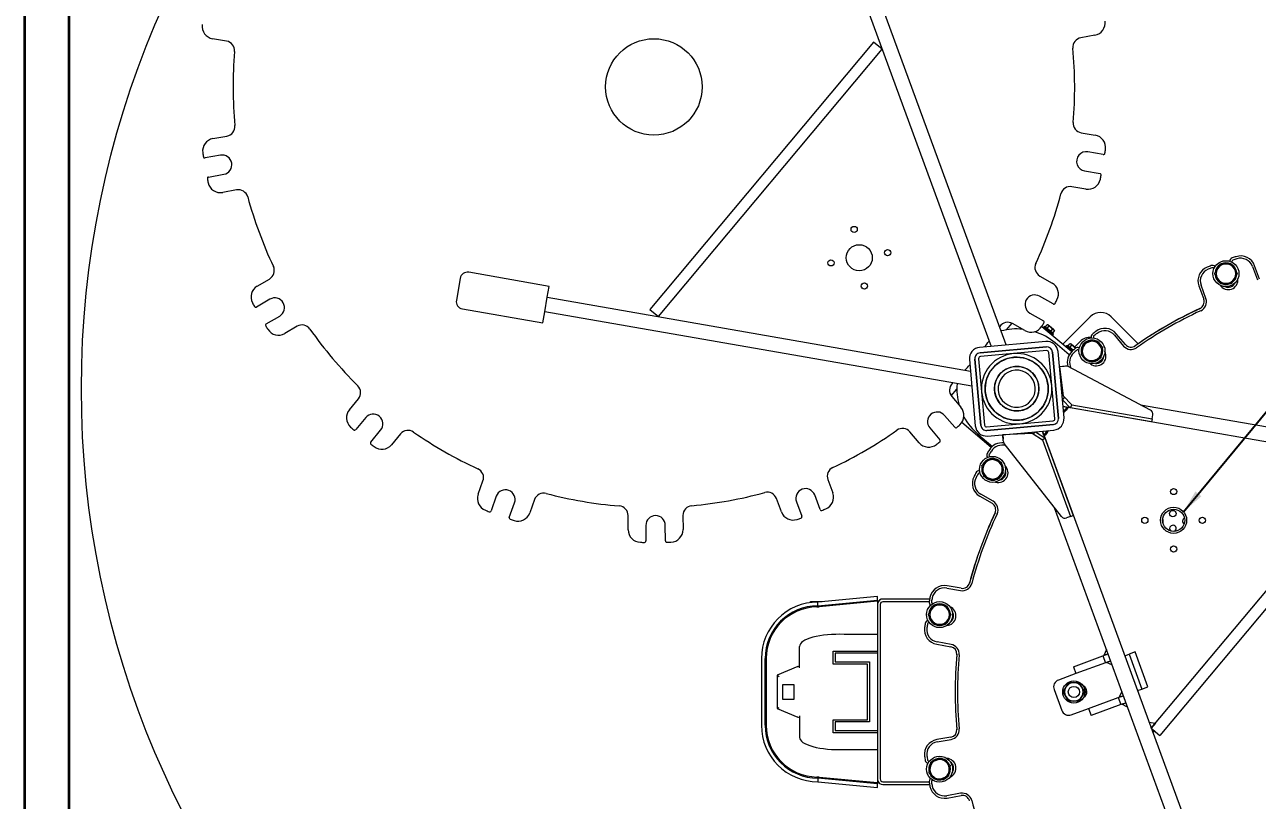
# Model space of a CAD drawing. Header units: inches. Extents: x 20 to 536, y 8 to 344.
# Drawn here: x 20 to 103, y 246.5 to 298.7 of the extents above; entities that cross this region are included whole.
import ezdxf

# ---------------------------------------------------------------- set-up
doc = ezdxf.new("R2010")
doc.units = ezdxf.units.IN
doc.header["$LTSCALE"] = 16
doc.header["$MEASUREMENT"] = 0
doc.layers.get('0').update_dxf_attribs({"lineweight": 25})
for name, color, linetype, lineweight in [('Border', 7, 'Continuous', 35), ('Dimension (ANSI)', 7, 'Continuous', 25), ('Symbol (ANSI)', 7, 'Continuous', 25), ('Visible', 7, 'Continuous', 18)]:
    doc.layers.add(name, color=color, linetype=linetype, lineweight=lineweight)
doc.styles.add('MEMCOR Medium', font='arial.ttf')
doc.dimstyles.new('Default (ANSI)', dxfattribs={"dimscale": 16, "dimtxt": 0.15, "dimasz": 0.098425, "dimexe": 0.125, "dimexo": 0.0625, "dimgap": 0.031496, "dimtad": 0, "dimtih": 1, "dimtoh": 1, "dimdec": 4, "dimrnd": 1e-08, "dimzin": 3, "dimdsep": 46, "dimlunit": 5, "dimtxsty": 'MEMCOR Medium', "dimcen": 0.09, "dimdle": 0.393701, "dimclrd": 256, "dimclre": 256, "dimclrt": 256, "dimadec": 0, "dimazin": 1, "dimtfac": 0.8, "dimtofl": 0, "dimtmove": 0, "dimatfit": 3, "dimfxl": 1, "dimfrac": 1, "dimtolj": 1, "dimtzin": 4, "dimlwd": -1, "dimlwe": -1, "dimarcsym": 0})
doc.dimstyles.new('Default (ANSI)$7', dxfattribs={"dimscale": 16, "dimtxt": 0.15, "dimasz": 0.098425, "dimexe": 0.125, "dimexo": 0.0625, "dimgap": 0.031496, "dimtad": 0, "dimtih": 1, "dimtoh": 1, "dimdec": 4, "dimrnd": 1e-08, "dimzin": 3, "dimdsep": 46, "dimlunit": 5, "dimtxsty": 'MEMCOR Medium', "dimcen": 0.09, "dimdle": 0.393701, "dimclrd": 256, "dimclre": 256, "dimclrt": 256, "dimadec": 0, "dimazin": 1, "dimtfac": 0.8, "dimtofl": 0, "dimtmove": 0, "dimatfit": 3, "dimfxl": 1, "dimfrac": 1, "dimtolj": 1, "dimtzin": 4, "dimlwd": -1, "dimlwe": -1, "dimarcsym": 0})

# ---------------------------------------------------------------- blocks, each defined once
blk = doc.blocks.new('Borders 22x34_D')
at = {"layer": 'Border'}
for p, q in [((1.25, 21.5), (1.25, 0.5)), ((1.4375, 0.5), (1.4375, 21.3125))]:
    blk.add_line(p, q, dxfattribs=at)
blk = doc.blocks.new('*D26')
at = {"layer": 'Defpoints', "color": 0, "transparency": 16777216}
for p in [(125.017, 324.302), (86.824, 274.2)]:
    blk.add_point(p, dxfattribs=at)
at = {"layer": 'Dimension (ANSI)', "transparency": 16777216}
for p, q in [((133.354, 335.238), (125.972, 325.555)), ((135.47, 335.238), (133.354, 335.238))]:
    blk.add_line(p, q, dxfattribs=at)
blk.add_solid([(125.763, 325.714), (126.18, 325.396), (125.017, 324.302)], dxfattribs=at)
at = {"layer": 'Dimension (ANSI)', "transparency": 16777216, "char_height": 2.4, "attachment_point": 1, "style": 'MEMCOR Medium'}
for s, insert in [('\\A1; \\fArial|b0|i0;R63 in', (156.64, 338.195)), ('\\A1;[R1600.2 mm]{\\P\\fArial|b0|i0;RADIAL CLEARANCE REQUIRED}', (135.974, 334.734))]:
    blk.add_mtext(s, dxfattribs=dict(at, insert=insert))

msp = doc.modelspace()

# ---------------------------------------------------------------- linework, layer by layer
at = {"layer": 'Visible', "linetype": 'Continuous', "lineweight": 18}
for p, q in [((75.138739, 304.246458), (85.094688, 277.056918)), ((86.125847, 277.149148), (76.077767, 304.5903)), ((33.600394, 297.632658), (32.658071, 297.795049)), ((77.184066, 297.570085), (62.113502, 279.538776)), ((77.759534, 297.089109), (77.184066, 297.570085)), ((92.087968, 298.025588), (91.146933, 297.855892)), ((62.68897, 279.0578), (77.759534, 297.089109)), ((91.171761, 291.455781), (92.114084, 291.29339)), ((32.684186, 291.06285), (33.625221, 291.232547)), ((33.183971, 289.943782), (32.149839, 289.757298)), ((92.658544, 289.992023), (91.622996, 290.170478)), ((32.38232, 288.468092), (33.416453, 288.654576)), ((91.400523, 288.879508), (92.436071, 288.701052)), ((34.280075, 287.601119), (33.33904, 287.431423)), ((91.487423, 287.656991), (90.5451, 287.819382)), ((101.336624, 282.72626), (101.33002, 282.744405)), ((102.707355, 282.439537), (103.034399, 281.54099)), ((103.180051, 281.594004), (102.853007, 282.49255)), ((35.666128, 281.114158), (36.492372, 281.595473)), ((49.336833, 281.639219), (49.079227, 280.161505)), ((55.333558, 281.101364), (49.915273, 282.045921)), ((88.379463, 281.796753), (89.209416, 281.321862)), ((100.099023, 282.296359), (100.105627, 282.278214)), ((55.204755, 280.362507), (55.333558, 281.101364)), ((99.094236, 281.124469), (99.421281, 280.225923)), ((99.566933, 280.278936), (99.239889, 281.177482)), ((36.518515, 280.233514), (35.61053, 279.704582)), ((55.033017, 279.377364), (55.204755, 280.362507)), ((55.204755, 280.362507), (83.704933, 275.394134)), ((89.275948, 279.91276), (88.363887, 280.434632)), ((36.269926, 278.572638), (37.177911, 279.10157)), ((49.485929, 279.583065), (54.904214, 278.638507)), ((54.904214, 278.638507), (55.033017, 279.377364)), ((83.797164, 274.362974), (55.033017, 279.377364)), ((62.113502, 279.538776), (62.68897, 279.0578)), ((87.713293, 279.297606), (88.625354, 278.775735)), ((89.936982, 277.197417), (91.783879, 279.044314)), ((93.198093, 279.044314), (95.011978, 277.230429)), ((38.349754, 278.40702), (37.52351, 277.925705)), ((86.146818, 278.172334), (86.514974, 278.611086)), ((87.376827, 278.119095), (86.546874, 278.593986)), ((88.507906, 278.396554), (90.53178, 276.698322)), ((88.675085, 278.398808), (88.623662, 278.337524)), ((89.24569, 277.815581), (88.623662, 278.337524)), ((89.297113, 277.876864), (88.675085, 278.398808)), ((88.753666, 278.365511), (88.877661, 278.513283)), ((88.813552, 278.31526), (88.753666, 278.365511)), ((88.786912, 278.337614), (88.77084, 278.318459)), ((88.791042, 278.197075), (88.772281, 278.174717)), ((88.873438, 278.26501), (88.813552, 278.31526)), ((88.873438, 278.26501), (88.997434, 278.412781)), ((88.997691, 278.160749), (88.873438, 278.26501)), ((88.92704, 278.504611), (88.88191, 278.512569)), ((88.95368, 278.482258), (88.92704, 278.504611)), ((89.137819, 278.327747), (88.95368, 278.482258)), ((89.121944, 278.056489), (89.245939, 278.204261)), ((89.326438, 278.169477), (89.137819, 278.327747)), ((89.357557, 278.143365), (89.326438, 278.169477)), ((88.787583, 277.387223), (84.325397, 276.98811)), ((89.121944, 278.056489), (88.997691, 278.160749)), ((89.078309, 277.95603), (89.059548, 277.933671)), ((89.18631, 278.002479), (89.121944, 278.056489)), ((89.250676, 277.94847), (89.18631, 278.002479)), ((89.217429, 277.976367), (89.201357, 277.957213)), ((89.297113, 277.876864), (89.24569, 277.815581)), ((89.250676, 277.94847), (89.374671, 278.096241)), ((89.357557, 278.143365), (89.373231, 278.100302)), ((91.097985, 277.382613), (90.717559, 277.002187)), ((92.02346, 277.611973), (92.011048, 277.626764)), ((93.40959, 277.811358), (94.024232, 277.078856)), ((94.142969, 277.178488), (93.528327, 277.91099)), ((84.353825, 276.614155), (88.825971, 277.01416)), ((88.825971, 277.01416), (84.353825, 276.614155)), ((86.61217, 276.565152), (84.376097, 276.365149)), ((88.848243, 276.765154), (86.61217, 276.565152)), ((89.18931, 274.411179), (88.989308, 276.647252)), ((89.238314, 276.669524), (89.638318, 272.197377)), ((89.638318, 272.197377), (89.238314, 276.669524)), ((90.366902, 276.487332), (89.414187, 277.286754)), ((90.011381, 272.235765), (89.612268, 276.697952)), ((90.207174, 277.113233), (90.155751, 277.051949)), ((90.553105, 276.718529), (90.155751, 277.051949)), ((90.613231, 276.77251), (90.207174, 277.113233)), ((90.285755, 277.079936), (90.40975, 277.227707)), ((90.345641, 277.029685), (90.285755, 277.079936)), ((90.319001, 277.052038), (90.302929, 277.032884)), ((90.323131, 276.9115), (90.30437, 276.889141)), ((90.405527, 276.979434), (90.345641, 277.029685)), ((90.405527, 276.979434), (90.529522, 277.127206)), ((90.52978, 276.875174), (90.405527, 276.979434)), ((90.459129, 277.219036), (90.413998, 277.226994)), ((90.485769, 277.196683), (90.459129, 277.219036)), ((90.669908, 277.042172), (90.485769, 277.196683)), ((90.632075, 276.789339), (90.52978, 276.875174)), ((90.799184, 276.933696), (90.669908, 277.042172)), ((90.777338, 276.917863), (90.778028, 276.918685)), ((91.00753, 276.784712), (91.019941, 276.769921)), ((91.052297, 276.983372), (91.025516, 276.956591)), ((83.636125, 276.163425), (84.035239, 271.701238)), ((84.409193, 271.729666), (84.009189, 276.201813)), ((84.009189, 276.201813), (84.409193, 271.729666)), ((84.258195, 276.224085), (84.458197, 273.988012)), ((90.014709, 275.706333), (89.703452, 275.678494)), ((90.1195, 275.72015), (89.704619, 275.665448)), ((95.838806, 272.756106), (90.299043, 275.687881)), ((92.425908, 275.962778), (92.374108, 276.014578)), ((92.480295, 275.997476), (92.426248, 276.051523)), ((92.426483, 276.051703), (92.480534, 275.997651)), ((92.639279, 276.19246), (92.601264, 276.230475)), ((89.704619, 275.665448), (89.962518, 273.709442)), ((82.414392, 273.724203), (82.79382, 274.176388)), ((89.389312, 272.175105), (89.18931, 274.411179)), ((89.850343, 274.036216), (89.921059, 274.023888)), ((41.87089, 272.785328), (42.482685, 273.520209)), ((82.45198, 273.675257), (83.069459, 272.945146)), ((84.458197, 273.988012), (84.658199, 271.751938)), ((90.045755, 273.620528), (89.899749, 273.483845)), ((89.964905, 273.414245), (89.899749, 273.483845)), ((89.906442, 273.409016), (89.964905, 273.414245)), ((89.962518, 273.709442), (90.5273, 273.106138)), ((90.427027, 272.920602), (89.964905, 273.414245)), ((82.650037, 271.598268), (81.97147, 272.40061)), ((118.245723, 268.071031), (89.942573, 273.005056)), ((89.942573, 273.005056), (90.25043, 272.951388)), ((89.970413, 272.693799), (90.25043, 272.951388)), ((90.5273, 273.106138), (90.427027, 272.920602)), ((95.911237, 271.964552), (90.427027, 272.920602)), ((90.5273, 273.106138), (95.945584, 272.161581)), ((95.173387, 273.108261), (118.417461, 269.056174)), ((95.945584, 272.161581), (95.994021, 272.439428)), ((42.97307, 272.249328), (42.300749, 271.441745)), ((80.971226, 271.554672), (81.649792, 270.752329)), ((85.115547, 270.247106), (83.120716, 271.920967)), ((84.799263, 271.634037), (87.035337, 271.834039)), ((89.293682, 271.785035), (84.821535, 271.385031)), ((84.821535, 271.385031), (89.293682, 271.785035)), ((87.035337, 271.834039), (89.27141, 272.034041)), ((95.945584, 272.161581), (95.911237, 271.964552)), ((43.307526, 270.603592), (43.979847, 271.411175)), ((45.318569, 271.159306), (44.706773, 270.424425)), ((80.251977, 270.562312), (79.634498, 271.292424)), ((84.233319, 271.112436), (85.186034, 270.313014)), ((84.859923, 271.011967), (89.32211, 271.41108)), ((85.879382, 271.103151), (85.907222, 270.791893)), ((85.892427, 271.104318), (87.863154, 271.197639)), ((85.912221, 270.686314), (85.892427, 271.104318)), ((87.546341, 271.182636), (87.521659, 271.250042)), ((87.863154, 271.197639), (88.557111, 270.748889)), ((87.965428, 271.131503), (88.07403, 271.299448)), ((88.07403, 271.299448), (88.154089, 271.247678)), ((88.154089, 271.247678), (88.148859, 271.306141)), ((88.154089, 271.247678), (88.721907, 270.880496)), ((88.552819, 271.342272), (98.431403, 244.364013)), ((88.66027, 271.048826), (88.552819, 271.342272)), ((88.557111, 270.748889), (88.721907, 270.880496)), ((88.557111, 270.748889), (90.448243, 265.584238)), ((88.864077, 271.370112), (88.66027, 271.048826)), ((88.721907, 270.880496), (90.636048, 265.653006)), ((89.844205, 265.583813), (85.975841, 270.515347)), ((85.021137, 269.620824), (85.004415, 269.630479)), ((95.887973, 251.310081), (110.958537, 269.34139)), ((84.349415, 268.495985), (84.366137, 268.486331)), ((111.534004, 268.860414), (96.46344, 250.829105)), ((50.550086, 267.080943), (50.873642, 267.980751)), ((74.104253, 268.070867), (74.43478, 267.173596)), ((51.769119, 266.954235), (51.413554, 265.965408)), ((54.345977, 266.732157), (54.022421, 265.832349)), ((70.972236, 265.8981), (70.641709, 266.795371)), ((71.987516, 266.584616), (72.350743, 265.598577)), ((73.579993, 266.051396), (73.216766, 267.037434)), ((84.33298, 266.952402), (85.161085, 266.474296)), ((85.238585, 266.608529), (84.41048, 267.086636)), ((52.64628, 265.52214), (53.001845, 266.510967)), ((97.492376, 244.020171), (89.37955, 266.176173)), ((60.656877, 264.689034), (60.653168, 265.645239)), ((61.845731, 264.986901), (61.849807, 263.936097)), ((63.159797, 263.941179), (63.155721, 264.991983)), ((64.34314, 265.659553), (64.34685, 264.703348)), ((90.448243, 265.584238), (90.183402, 265.487261)), ((90.448243, 265.584238), (90.636048, 265.653006)), ((82.107915, 260.760391), (83.049601, 260.594347)), ((83.076517, 260.746992), (82.134831, 260.913036)), ((77.453973, 260.19699), (73.425579, 259.819328)), ((73.437566, 259.569356), (77.453973, 259.945894)), ((77.453973, 259.945894), (77.453973, 260.19699)), ((77.453973, 259.945894), (77.453973, 259.874181)), ((80.959599, 260.024111), (77.815338, 260.024111)), ((72.940338, 259.846781), (73.718406, 259.846781)), ((72.940338, 259.786397), (72.940338, 259.846781)), ((77.453973, 259.874181), (73.528293, 259.506148)), ((77.453973, 259.874181), (77.453973, 257.739863)), ((77.627838, 259.649111), (77.627838, 247.894226)), ((80.922784, 259.836611), (77.815338, 259.836611)), ((81.17424, 259.716666), (81.155224, 259.720019)), ((80.927745, 258.429921), (80.946761, 258.426568)), ((77.453973, 257.63535), (75.195531, 257.63535)), ((77.453973, 257.739863), (77.453973, 257.63535)), ((77.453973, 257.63535), (77.453973, 256.51036)), ((72.190338, 255.374933), (72.190338, 256.822874)), ((81.440238, 256.973805), (82.381924, 256.807761)), ((82.408839, 256.960406), (81.467153, 257.126451)), ((92.880593, 256.614877), (92.694598, 256.21398)), ((69.631308, 256.010326), (69.631308, 251.510326)), ((69.881308, 251.510326), (69.881308, 256.010326)), ((69.952708, 256.010326), (69.952708, 251.510326)), ((74.453973, 255.63536), (74.453973, 256.51036)), ((74.453973, 256.51036), (77.453973, 256.51036)), ((74.601052, 256.363281), (74.601052, 255.782439)), ((77.453973, 256.363281), (74.601052, 256.363281)), ((74.601052, 255.782439), (76.913552, 255.782439)), ((76.913552, 255.782439), (76.913552, 251.738213)), ((77.453973, 256.51036), (77.453973, 256.363281)), ((77.453973, 256.363281), (77.453973, 251.157371)), ((90.640475, 255.461825), (92.631213, 256.190771)), ((92.631213, 256.190771), (92.988044, 256.321431)), ((92.631213, 256.190771), (92.803135, 255.721257)), ((92.988044, 256.321431), (92.694598, 256.21398)), ((93.159965, 255.851917), (92.803135, 255.721257)), ((92.866519, 255.744466), (93.159965, 255.851917)), ((94.098992, 256.195759), (94.392439, 256.30321)), ((94.803263, 256.453641), (94.392439, 256.30321)), ((94.392439, 256.30321), (95.252044, 253.955641)), ((95.662868, 254.106072), (94.803263, 256.453641)), ((72.077708, 255.463421), (70.690338, 254.88535)), ((72.077708, 255.463421), (72.190338, 255.51035)), ((76.766473, 255.63536), (74.453973, 255.63536)), ((76.766473, 251.885292), (76.766473, 255.63536)), ((90.812396, 254.992312), (89.638612, 254.562509)), ((90.640475, 255.461825), (90.812396, 254.992312)), ((92.803135, 255.721257), (90.812396, 254.992312)), ((93.267416, 255.558471), (92.866519, 255.744466)), ((70.690338, 254.88535), (70.690338, 252.63535)), ((70.690338, 254.88535), (70.815338, 254.802017)), ((71.065338, 254.26035), (71.815338, 254.26035)), ((71.065338, 253.26035), (71.065338, 254.26035)), ((71.815338, 254.26035), (71.815338, 253.26035)), ((95.252044, 253.955641), (95.662868, 254.106072)), ((71.815338, 253.26035), (71.065338, 253.26035)), ((89.341019, 253.921074), (89.856782, 252.512533)), ((91.672002, 252.644743), (93.66274, 253.373688)), ((93.66274, 253.373688), (94.01957, 253.504348)), ((93.66274, 253.373688), (93.834661, 252.904175)), ((93.91212, 253.797794), (93.726124, 253.396898)), ((94.01957, 253.504348), (93.726124, 253.396898)), ((94.958598, 253.84819), (95.252044, 253.955641)), ((70.690338, 252.63535), (70.815338, 252.718683)), ((70.690338, 252.63535), (72.077708, 252.057279)), ((90.498217, 252.21494), (91.672002, 252.644743)), ((91.672002, 252.644743), (91.843923, 252.175229)), ((93.834661, 252.904175), (91.843923, 252.175229)), ((94.191491, 253.034835), (93.834661, 252.904175)), ((93.898045, 252.927384), (94.191491, 253.034835)), ((94.298942, 252.741389), (93.898045, 252.927384)), ((72.190338, 252.01035), (72.077708, 252.057279)), ((72.190338, 252.145767), (72.190338, 250.697826)), ((74.453973, 251.885292), (76.766473, 251.885292)), ((74.453973, 251.010292), (74.453973, 251.885292)), ((74.601052, 251.738213), (74.601052, 251.157371)), ((76.913552, 251.738213), (74.601052, 251.738213)), ((95.736015, 251.725076), (96.171391, 251.649178)), ((96.171391, 251.649178), (95.887973, 251.310081)), ((77.453973, 251.010292), (74.453973, 251.010292)), ((74.601052, 251.157371), (77.453973, 251.157371)), ((77.453973, 251.157371), (77.453973, 251.010292)), ((77.453973, 251.010292), (77.453973, 249.88535)), ((95.887973, 251.310081), (96.46344, 250.829105)), ((95.887973, 251.310081), (96.127751, 251.109674)), ((96.127751, 251.109674), (95.995424, 251.016635)), ((82.381924, 250.712891), (81.440238, 250.546847)), ((81.467153, 250.394202), (82.408839, 250.560246)), ((75.195531, 249.88535), (77.453973, 249.88535)), ((77.453973, 249.88535), (77.453973, 249.78079)), ((77.453973, 249.78079), (77.453973, 247.646472)), ((80.946761, 249.094085), (80.927745, 249.090732)), ((82.336761, 248.737619), (82.33007, 248.735169)), ((73.425579, 247.701324), (77.453973, 247.323662)), ((77.453973, 247.574758), (73.437566, 247.951297)), ((73.528293, 248.014504), (77.453973, 247.646472)), ((77.453973, 247.646472), (77.453973, 247.574758)), ((77.453973, 247.323662), (77.453973, 247.574758)), ((77.815338, 247.706726), (80.921721, 247.706726)), ((77.815338, 247.519226), (80.954906, 247.519226)), ((81.155224, 247.800634), (81.17424, 247.803987)), ((83.049601, 246.926306), (82.107915, 246.760261)), ((82.134831, 246.607616), (83.076517, 246.77366))]:
    msp.add_line(p, q, dxfattribs=at)
at = {"layer": 'Visible'}
for p, q in [((101.226945, 281.295478), (101.22337, 281.301642)), ((92.409751, 276.229964), (92.404284, 276.234534)), ((85.856807, 268.454281), (85.850107, 268.456705)), ((82.358494, 258.906289), (82.351369, 258.906276))]:
    msp.add_line(p, q, dxfattribs=at)
at = {"layer": 'Visible', "linetype": 'Continuous', "lineweight": 18}
for centre, radius in [((86.823753, 274.199595), 63), ((62.386077, 294.544219), 3.25), ((75.875586, 284.934628), 0.2085), ((76.219517, 283.02739), 0.88), ((78.126755, 283.371321), 0.2085), ((74.313264, 282.683636), 0.2085), ((76.563271, 281.121137), 0.2085), ((86.823753, 274.199595), 2.125), ((86.823753, 274.199595), 1.5), ((97.393326, 267.268326), 0.2085), ((97.393326, 265.330326), 0.88), ((97.393326, 265.330326), 0.75), ((97.344154, 265.777736), 0.21875), ((95.456326, 265.330326), 0.2085), ((99.331326, 265.330326), 0.2085), ((97.393326, 263.393326), 0.2085), ((90.676326, 253.760326), 0.75), ((90.676326, 253.760326), 0.375127), ((90.676326, 253.760326), 0.375), ((81.631859, 248.549781), 0.875)]:
    msp.add_circle(centre, radius, dxfattribs=at)
at = {"layer": 'Visible'}
for centre in [(100.919556, 281.957054), (91.894628, 276.746509), (85.196081, 268.763491), (81.631859, 258.970871)]:
    msp.add_circle(centre, 0.875, dxfattribs=at)
at = {"layer": 'Visible', "linetype": 'Continuous', "lineweight": 18}
for centre, radius, start, end in [((91.938008, 298.857176), 0.845, 280.22226016, 8.30340895), ((32.801574, 298.627774), 0.845, 172.14111137, 260.22226016), ((33.489157, 296.987173), 0.655, 355.16768988, 80.22226016), ((91.263174, 297.211289), 0.655, 100.22226016, 185.27683044), ((62.386077, 294.544219), 28.345, 175.16768988, 185.27683044), ((62.386077, 294.544219), 28.345, 355.16768988, 5.27683044), ((33.50898, 291.87715), 0.655, 280.22226016, 5.27683044), ((91.282997, 292.101266), 0.655, 175.16768988, 260.22226016), ((32.834146, 290.231263), 0.845, 100.22226016, 188.30340895), ((91.97058, 290.460665), 0.845, 352.14111137, 80.22226016), ((62.386077, 294.544219), 30.71, 188.30340895, 188.81849945), ((32.132979, 289.85079), 0.095, 188.81849945, 280.22226016), ((33.300212, 289.299179), 0.655, 280.22226016, 100.22226016), ((91.51176, 289.524993), 0.655, 80.22226016, 260.22226016), ((92.674678, 290.085643), 0.095, 260.22226016, 351.62602087), ((62.386077, 294.544219), 30.71, 351.62602087, 352.14111137), ((32.39918, 288.3746), 0.095, 100.22226016, 191.62602087), ((62.386077, 294.544219), 30.71, 191.62602087, 192.14111137), ((91.630927, 288.489717), 0.845, 260.22226016, 348.30340895), ((92.419938, 288.607432), 0.095, 348.81849945, 80.22226016), ((62.386077, 294.544219), 30.71, 348.30340895, 348.81849945), ((33.18908, 288.26301), 0.845, 192.14111137, 280.22226016), ((34.396316, 286.956516), 0.655, 15.16768988, 100.22226016), ((62.386077, 294.544219), 28.345, 335.16768988, 345.27683044), ((90.433864, 287.173896), 0.655, 80.22226016, 165.27683044), ((62.386077, 294.544219), 28.345, 195.16768988, 205.27683044), ((101.913314, 282.15053), 1, 20, 108.08114879), ((36.162674, 282.161445), 0.655, 300.22226016, 25.27683044), ((88.70476, 282.365265), 0.655, 155.16768988, 240.22226016), ((100.033929, 281.466489), 1, 111.91885121, 200), ((111.182326, 253.760326), 30.865, 111.40376071, 111.91885121), ((111.182326, 253.760326), 30.71, 111.40376071, 111.91885121), ((100.009752, 282.263867), 0.25, 44.25653019, 111.40376071), ((100.009752, 282.263867), 0.095, 20, 111.40376071), ((101.419291, 282.776897), 0.25, 108.59623929, 175.74346981), ((101.419291, 282.776897), 0.095, 108.59623929, 200), ((111.182326, 253.760326), 30.865, 108.08114879, 108.59623929), ((111.182326, 253.760326), 30.71, 108.08114879, 108.59623929), ((101.913314, 282.15053), 0.845, 20, 108.08114879), ((49.829404, 281.55335), 0.5, 80.11113008, 170.11113008), ((100.033929, 281.466489), 0.845, 111.91885121, 200), ((101.07392, 281.532942), 0.655, 212.99005057, 7.00994943), ((36.091464, 280.384011), 0.845, 120.22226016, 208.30340895), ((88.789758, 280.588437), 0.845, 332.14111137, 60.22226016), ((101.07392, 281.532942), 0.5, 243.71920441, 336.28079559), ((62.386077, 294.544219), 30.71, 208.30340895, 208.81849945), ((36.848213, 279.667542), 0.655, 300.22226016, 120.22226016), ((49.571798, 280.075636), 0.5, 170.11113008, 260.11113008), ((88.03859, 279.866119), 0.655, 60.22226016, 240.22226016), ((89.323128, 279.995216), 0.095, 240.22226016, 331.62602087), ((62.386077, 294.544219), 30.71, 331.62602087, 332.14111137), ((98.951434, 280.054913), 0.5, 294.94542972, 20), ((98.951434, 280.054913), 0.655, 294.94542972, 20), ((35.562712, 279.786669), 0.095, 208.81849945, 300.22226016), ((92.490986, 278.337207), 1, 45, 135), ((111.182326, 253.760326), 28.501331, 114.87278196, 125.12721804), ((111.182326, 253.760326), 28.5, 114.94542972, 125.05457028), ((111.182326, 253.760326), 28.345, 114.94542972, 125.05457028), ((36.317745, 278.49055), 0.095, 120.22226016, 211.62602087), ((62.386077, 294.544219), 30.71, 211.62602087, 212.14111137), ((37.098175, 278.655852), 0.845, 212.14111137, 300.22226016), ((38.679452, 277.841048), 0.655, 35.16768988, 120.22226016), ((62.386077, 294.544219), 28.345, 215.16768988, 225.27683044), ((62.386077, 294.544219), 28.345, 325.24230215, 325.27683044), ((86.221576, 278.025473), 0.655, 60.22226016, 145.27683044), ((86.823753, 274.199595), 4.03, 84.39463863, 105.00280005), ((87.796485, 278.85252), 0.845, 240.22226016, 328.30340895), ((62.386077, 294.544219), 30.71, 328.30340895, 328.81849945), ((88.578173, 278.693278), 0.095, 328.81849945, 60.22226016), ((92.762283, 277.268202), 1, 40, 128.08114879), ((62.386077, 294.544219), 28.345, 321.80750051, 322.80638962), ((86.823753, 274.199595), 4.03, 50, 72.47521753), ((88.85529, 276.630245), 0.76, 5.11113008, 95.11113008), ((91.762666, 276.717933), 0.94, 85.52687549, 135), ((92.083822, 277.687829), 0.25, 128.59623929, 195.74346981), ((111.182326, 253.760326), 30.865, 128.08114879, 128.59623929), ((92.083822, 277.687829), 0.095, 128.59623929, 220), ((111.182326, 253.760326), 30.71, 128.08114879, 128.59623929), ((92.762283, 277.268202), 0.845, 40, 128.08114879), ((84.393103, 276.231132), 0.76, 95.11113008, 185.11113008), ((84.387678, 276.235666), 0.38, 95.11113008, 185.11113008), ((84.387678, 276.235666), 0.38, 95.11113008, 185.11113008), ((86.823753, 274.199595), 2.375, 95.11113008, 185.11113008), ((86.823753, 274.199595), 2.375, 5.11113008, 95.11113008), ((88.859825, 276.635671), 0.38, 5.11113008, 95.11113008), ((88.859825, 276.635671), 0.38, 5.11113008, 95.11113008), ((88.859825, 276.635671), 0.13, 5.11113008, 95.11113008), ((91.230194, 275.982627), 1, 131.91885121, 196.35381192), ((91.230194, 275.982627), 0.845, 131.91885121, 207.57278122), ((111.182326, 253.760326), 30.865, 131.40376071, 131.91885121), ((111.182326, 253.760326), 30.71, 131.40376071, 131.91885121), ((90.934756, 276.723648), 0.25, 64.25653019, 131.40376071), ((90.934756, 276.723648), 0.095, 40, 131.40376071), ((92.184738, 276.40077), 0.655, 232.99005057, 27.00994943), ((94.525991, 277.499882), 0.655, 220, 305.05457028), ((94.525991, 277.499882), 0.5, 220, 305.05457028), ((62.386077, 294.544219), 28.345, 317.67208831, 318.65751407), ((84.387678, 276.235666), 0.13, 95.11113008, 185.11113008), ((86.823753, 274.199595), 2.125, 5.11113008, 185.11113008), ((86.823753, 274.199595), 1.5, 5.11113008, 185.11113008), ((90.158716, 275.422724), 0.3, 62.11113008, 97.51113008), ((92.184738, 276.40077), 0.5, 263.71920441, 356.28079559), ((86.823753, 274.199595), 1.25, 5.11113008, 185.11113008), ((41.979297, 273.939285), 0.655, 320.22226016, 45.27683044), ((82.952102, 274.098226), 0.655, 135.16768988, 220.22226016), ((62.386077, 294.544219), 28.345, 315.16768988, 315.24355832), ((86.823753, 274.199595), 4.03, 175.21946011, 196.04988169), ((86.823753, 274.199595), 2.125, 185.11113008, 5.11113008), ((86.823753, 274.199595), 1.5, 185.11113008, 5.11113008), ((86.823753, 274.199595), 1.25, 185.11113008, 5.11113008), ((86.823753, 274.199595), 2.375, 275.11113008, 5.11113008), ((86.823753, 274.199595), 2.375, 185.11113008, 275.11113008), ((42.520299, 272.244688), 0.845, 140.22226016, 228.30340895), ((43.476458, 271.830251), 0.655, 320.22226016, 140.22226016), ((81.471348, 271.977641), 0.655, 40.22226016, 220.22226016), ((82.424263, 272.399483), 0.845, 312.14111137, 40.22226016), ((111.182326, 253.760326), 28.345, 137.41587054, 138.41475965), ((95.698478, 272.490949), 0.3, 350.11113008, 62.11113008), ((62.386077, 294.544219), 30.71, 228.30340895, 228.81849945), ((79.134376, 270.869455), 0.655, 40.22226016, 125.27683044), ((82.722573, 271.659614), 0.095, 220.22226016, 311.62602087), ((62.386077, 294.544219), 30.71, 311.62602087, 312.14111137), ((86.823753, 274.199595), 4.03, 207.96930279, 230), ((84.792217, 271.768945), 0.76, 185.11113008, 275.11113008), ((84.787682, 271.76352), 0.38, 185.11113008, 275.11113008), ((84.787682, 271.76352), 0.38, 185.11113008, 275.11113008), ((84.787682, 271.76352), 0.13, 185.11113008, 275.11113008), ((89.259829, 272.163524), 0.13, 275.11113008, 5.11113008), ((89.259829, 272.163524), 0.38, 275.11113008, 5.11113008), ((89.259829, 272.163524), 0.38, 275.11113008, 5.11113008), ((89.254403, 272.168058), 0.76, 275.11113008, 5.11113008), ((42.227738, 271.502527), 0.095, 228.81849945, 320.22226016), ((45.821958, 270.740229), 0.655, 55.16768988, 140.22226016), ((62.386077, 294.544219), 28.345, 235.16768988, 245.27683044), ((62.386077, 294.544219), 28.345, 295.16768988, 305.27683044), ((81.577256, 270.690983), 0.095, 308.81849945, 40.22226016), ((111.182326, 253.760326), 28.345, 141.56474609, 142.55017185), ((43.380536, 270.54281), 0.095, 140.22226016, 231.62602087), ((62.386077, 294.544219), 30.71, 231.62602087, 232.14111137), ((44.057364, 270.965066), 0.845, 232.14111137, 320.22226016), ((80.897172, 271.107974), 0.845, 220.22226016, 308.30340895), ((62.386077, 294.544219), 30.71, 308.30340895, 308.81849945), ((111.182326, 253.760326), 30.865, 148.08114879, 148.59623929), ((111.182326, 253.760326), 30.71, 148.08114879, 148.59623929), ((85.83298, 269.550478), 1, 82.89418749, 148.08114879), ((85.83298, 269.550478), 0.845, 71.20626979, 148.08114879), ((86.211885, 270.700504), 0.3, 182.71113008, 218.11113008), ((85.051915, 269.712751), 0.25, 148.59623929, 215.74346981), ((85.051915, 269.712751), 0.095, 148.59623929, 240), ((50.257279, 268.202385), 0.655, 340.22226016, 65.27683044), ((74.718878, 268.297276), 0.655, 115.16768988, 200.22226016), ((84.83298, 267.818427), 1, 151.91885121, 240), ((111.182326, 253.760326), 30.865, 151.40376071, 151.91885121), ((84.83298, 267.818427), 0.845, 151.91885121, 240), ((84.301915, 268.413713), 0.25, 84.25653019, 151.40376071), ((111.182326, 253.760326), 30.71, 151.40376071, 151.91885121), ((84.301915, 268.413713), 0.095, 60, 151.40376071), ((85.586945, 268.537826), 0.655, 252.99005057, 47.00994943), ((85.586945, 268.537826), 0.5, 283.71920441, 16.28079559), ((52.385482, 266.732601), 0.655, 340.22226016, 160.22226016), ((72.602141, 266.811025), 0.655, 20.22226016, 200.22225931), ((51.345241, 266.795018), 0.845, 160.22226016, 248.30340895), ((54.96234, 266.510523), 0.655, 75.16768988, 160.22226016), ((62.386077, 294.544219), 28.345, 255.16768988, 265.27683044), ((62.386077, 294.544219), 28.345, 275.16768988, 285.27683044), ((70.027084, 266.568962), 0.655, 20.22226016, 105.27683044), ((73.641867, 266.881511), 0.845, 292.14111137, 20.22226016), ((84.911085, 266.041283), 0.655, 334.94542972, 60), ((62.386077, 294.544219), 30.71, 248.30340895, 248.81849945), ((51.324157, 265.997553), 0.095, 248.81849945, 340.22226016), ((53.227266, 266.118273), 0.845, 252.14111137, 340.22226016), ((59.998173, 265.642698), 0.655, 0.22226016, 85.27683044), ((64.998135, 265.662094), 0.655, 95.16768988, 180.22226016), ((71.765149, 266.190185), 0.845, 200.22226016, 288.30340895), ((73.669137, 266.084234), 0.095, 200.22226016, 291.62602087), ((62.386077, 294.544219), 30.71, 291.62602087, 292.14111137), ((111.182326, 253.760326), 28.501331, 154.87278196, 165.12721804), ((111.182326, 253.760326), 28.5, 154.94542972, 165.05457028), ((111.182326, 253.760326), 28.345, 154.94542972, 165.05457028), ((84.911085, 266.041283), 0.5, 334.94542972, 60), ((52.735676, 265.489995), 0.095, 160.22226016, 251.62602087), ((62.386077, 294.544219), 30.71, 251.62602087, 252.14111137), ((62.500726, 264.989442), 0.655, 0.22226016, 180.22226016), ((62.386077, 294.544219), 30.71, 288.30340895, 288.81849945), ((72.261598, 265.565739), 0.095, 288.81849945, 20.22226016), ((90.080249, 265.76897), 0.3, 218.11113008, 290.11113008), ((96.477422, 265.278961), 0.21875, 327.74280146, 38.67696109), ((97.344722, 264.774292), 0.21875, 298.72359417, 231.28526302), ((98.211454, 265.273066), 0.21875, 112.11619392, 239.87675174), ((61.501871, 264.692311), 0.845, 180.22226016, 268.30340895), ((63.501856, 264.70007), 0.845, 272.14111137, 0.22226016), ((62.386077, 294.544219), 30.71, 268.30340895, 268.81849945), ((61.754808, 263.935728), 0.095, 268.81849945, 0.22226016), ((63.254796, 263.941547), 0.095, 180.22226016, 271.62602087), ((62.386077, 294.544219), 30.71, 271.62602087, 272.14111137), ((81.961182, 259.928229), 1, 80, 168.08114879), ((81.961182, 259.928229), 0.845, 80, 168.08114879), ((83.163341, 261.239396), 0.655, 260, 345.05457028), ((83.163341, 261.239396), 0.5, 260, 345.05457028), ((77.815338, 259.649111), 0.375, 90, 164.50229475), ((111.182326, 253.760326), 30.865, 168.08114879, 168.59623929), ((111.182326, 253.760326), 30.71, 168.08114879, 168.59623929), ((73.440338, 256.010326), 3.809031, 90.22200867, 180), ((73.440338, 256.010326), 3.559031, 90.04463412, 180), ((73.440338, 256.010326), 3.48763, 91.12702033, 180), ((73.329944, 261.621871), 2.125, 271.12702033, 275.35582504), ((77.815338, 259.649111), 0.1875, 90, 180), ((81.171721, 259.813575), 0.25, 168.59623929, 235.74346981), ((81.171721, 259.813575), 0.095, 168.59623929, 260), ((82.076332, 258.892498), 0.655, 272.99005057, 67.00994943), ((82.076332, 258.892498), 0.5, 303.71920441, 36.28079559), ((111.182326, 253.760326), 30.865, 171.40376071, 171.91885121), ((80.911249, 258.336364), 0.25, 104.25653019, 171.40376071), ((111.182326, 253.760326), 30.71, 171.40376071, 171.91885121), ((80.911249, 258.336364), 0.095, 80, 171.40376071), ((81.613886, 257.958613), 1, 171.91885121, 260), ((81.613886, 257.958613), 0.845, 171.91885121, 260), ((82.2951, 256.315357), 0.5, 354.94542972, 80), ((82.2951, 256.315357), 0.655, 354.94542972, 80), ((111.182326, 253.760326), 28.501331, 174.87278196, 179.99995001), ((111.182326, 253.760326), 28.5, 174.94542972, 185.05457028), ((111.182326, 253.760326), 28.345, 174.94542972, 185.05457028), ((89.810533, 254.092995), 0.5, 110.11113008, 200.11113008), ((90.676326, 253.760326), 0.625, 90, 150), ((90.676326, 253.760326), 0.625, 30, 90), ((91.120125, 253.773828), 0.435, 298.87000391, 64.61516661), ((111.182326, 253.760326), 28.501331, 180.00004999, 185.12721804), ((90.676326, 253.760326), 0.625, 150, 210), ((90.676326, 253.760326), 0.625, 210, 270), ((90.676326, 253.760326), 0.625, 270, 330), ((90.676326, 253.760326), 0.625, 330, 30), ((90.326296, 252.684454), 0.5, 200.11113008, 290.11113008), ((73.440338, 251.510326), 3.809031, 180, 269.77799133), ((73.440338, 251.510326), 3.559031, 180, 269.95536588), ((73.440338, 251.510326), 3.48763, 180, 268.87297967), ((82.2951, 251.205295), 0.5, 280, 5.05457028), ((82.2951, 251.205295), 0.655, 280, 5.05457028), ((81.613886, 249.562039), 1, 100, 188.08114879), ((81.613886, 249.562039), 0.845, 100, 188.08114879), ((111.182326, 253.760326), 30.865, 188.08114879, 188.59623929), ((80.911249, 249.184288), 0.25, 188.59623929, 255.74346981), ((111.182326, 253.760326), 30.71, 188.08114879, 188.59623929), ((80.911249, 249.184288), 0.095, 188.59623929, 280), ((81.631859, 248.549781), 0.656, 110.11113008, 170.11113008), ((81.631859, 248.549781), 0.7295, 84.17027142, 136.05198874), ((81.631859, 248.549781), 0.656, 50.11113008, 110.11113008), ((81.631859, 248.549781), 0.7295, 24.17027142, 76.05198874), ((82.076332, 248.628154), 0.655, 292.99005057, 87.00994943), ((81.631859, 248.549781), 0.7295, 144.17027142, 196.05198874), ((81.631859, 248.549781), 0.656, 170.11113008, 230.11113008), ((81.631859, 248.549781), 0.656, 290.11113008, 350.11113008), ((81.631859, 248.549781), 0.656, 350.11113008, 50.11113008), ((81.631859, 248.549781), 0.7295, 324.17027142, 14.92105592), ((81.631859, 248.549781), 0.7295, 14.92105592, 16.05198874), ((82.076332, 248.628154), 0.5, 323.71920441, 56.28079559), ((73.329944, 245.898781), 2.125, 84.64417496, 88.87297967), ((77.815338, 247.894226), 0.375, 195.49770525, 270), ((77.815338, 247.894226), 0.1875, 180, 270), ((81.171721, 247.707077), 0.25, 124.25653019, 191.40376071), ((111.182326, 253.760326), 30.865, 191.40376071, 191.91885121), ((81.631859, 248.549781), 0.7295, 204.17027142, 256.05198874), ((81.171721, 247.707077), 0.095, 100, 191.40376071), ((111.182326, 253.760326), 30.71, 191.40376071, 191.91885121), ((81.631859, 248.549781), 0.656, 230.11113008, 290.11113008), ((81.631859, 248.549781), 0.7295, 264.17027142, 316.05198874), ((81.961182, 247.592424), 1, 191.91885121, 280), ((81.961182, 247.592424), 0.845, 191.91885121, 280), ((83.163341, 246.281257), 0.655, 14.94542972, 100), ((83.163341, 246.281257), 0.5, 14.94542972, 100), ((111.182326, 253.760326), 28.345, 194.94542972, 205.05457028)]:
    msp.add_arc(centre, radius, start, end, dxfattribs=at)
at = {"layer": 'Visible'}
for centre, radius, start, end in [((100.919556, 281.957054), 0.7295, 124.17027142, 176.05198874), ((100.919556, 281.957054), 0.656, 90.11113008, 150.11113008), ((100.919556, 281.957054), 0.7295, 64.17027142, 116.05198874), ((100.919556, 281.957054), 0.656, 30.11113008, 90.11113008), ((100.919556, 281.957054), 0.7295, 4.17027142, 56.05198874), ((100.919556, 281.957054), 0.7295, 184.17027142, 236.05198874), ((100.919556, 281.957054), 0.656, 150.11113008, 210.11113008), ((100.919556, 281.957054), 0.656, 210.11113008, 270.11113008), ((100.919556, 281.957054), 0.656, 270.11113008, 330.11113008), ((100.919556, 281.957054), 0.7295, 304.17027142, 356.05198874), ((100.919556, 281.957054), 0.656, 330.11113008, 30.11113008), ((100.919556, 281.957054), 0.7295, 244.17027142, 294.92105592), ((100.919556, 281.957054), 0.7295, 294.92105592, 296.05198874), ((91.894628, 276.746509), 0.656, 110.11113008, 170.11113008), ((91.894628, 276.746509), 0.7295, 84.17027142, 136.05198874), ((91.894628, 276.746509), 0.656, 50.11113008, 110.11113008), ((91.894628, 276.746509), 0.7295, 24.17027142, 76.05198874), ((91.894628, 276.746509), 0.7295, 144.17027142, 196.05198874), ((91.894628, 276.746509), 0.656, 170.11113008, 230.11113008), ((91.894628, 276.746509), 0.656, 290.11113008, 350.11113008), ((91.894628, 276.746509), 0.656, 350.11113008, 50.11113008), ((91.894628, 276.746509), 0.7295, 324.17027142, 16.05198874), ((91.894628, 276.746509), 0.7295, 204.17027142, 256.05198874), ((91.894628, 276.746509), 0.656, 230.11113008, 290.11113008), ((91.894628, 276.746509), 0.7295, 264.17027142, 314.92105592), ((91.894628, 276.746509), 0.7295, 314.92105592, 316.05198874), ((85.196081, 268.763491), 0.7295, 104.17027142, 156.05198874), ((85.196081, 268.763491), 0.656, 130.11113008, 190.11113008), ((85.196081, 268.763491), 0.656, 70.11113008, 130.11113008), ((85.196081, 268.763491), 0.7295, 44.17027142, 96.05198874), ((85.196081, 268.763491), 0.656, 10.11113008, 70.11113008), ((85.196081, 268.763491), 0.7295, 344.17027142, 36.05198874), ((85.196081, 268.763491), 0.7295, 164.17027142, 216.05198874), ((85.196081, 268.763491), 0.656, 190.11113008, 250.11113008), ((85.196081, 268.763491), 0.7295, 224.17027142, 276.05198874), ((85.196081, 268.763491), 0.656, 250.11113008, 310.11113008), ((85.196081, 268.763491), 0.7295, 284.17027142, 334.92105592), ((85.196081, 268.763491), 0.656, 310.11113008, 10.11113008), ((85.196081, 268.763491), 0.7295, 334.92105592, 336.05198874), ((81.631859, 258.970871), 0.7295, 124.17027142, 176.05198874), ((81.631859, 258.970871), 0.656, 150.11113008, 210.11113008), ((81.631859, 258.970871), 0.656, 90.11113008, 150.11113008), ((81.631859, 258.970871), 0.7295, 64.17027142, 116.05198874), ((81.631859, 258.970871), 0.656, 30.11113008, 90.11113008), ((81.631859, 258.970871), 0.7295, 4.17027142, 56.05198874), ((81.631859, 258.970871), 0.656, 330.11113008, 30.11113008), ((81.631859, 258.970871), 0.7295, 184.17027142, 236.05198874), ((81.631859, 258.970871), 0.656, 210.11113008, 270.11113008), ((81.631859, 258.970871), 0.7295, 244.17027142, 296.05198874), ((81.631859, 258.970871), 0.656, 270.11113008, 330.11113008), ((81.631859, 258.970871), 0.7295, 304.17027142, 354.92105592), ((81.631859, 258.970871), 0.7295, 354.92105592, 356.05198874)]:
    msp.add_arc(centre, radius, start, end, dxfattribs=at)
at = {"layer": 'Visible', "linetype": 'Continuous', "lineweight": 18}
for centre, start_param, end_param in [((74.822156, 256.822874), 1.42844633, 3.141592654), ((74.822156, 250.697826), 3.141592654, 4.854738977)]:
    msp.add_ellipse(centre, major_axis=(2.631817, 0), ratio=0.311867359, start_param=start_param, end_param=end_param, dxfattribs=at)
at = {"layer": 'Visible'}
for points in [[(100.350808, 282.283951), (100.4384, 282.436347), (100.539543, 282.612318)], [(100.539543, 282.612318), (100.742509, 282.612711), (100.918284, 282.613052)], [(100.918284, 282.613052), (101.094058, 282.613393), (101.297025, 282.613787)], [(101.297025, 282.613787), (101.398849, 282.438209), (101.487032, 282.286155)], [(100.162074, 281.955584), (100.263216, 282.131556), (100.350808, 282.283951)], [(100.352081, 281.627952), (100.263898, 281.780007), (100.162074, 281.955584)], [(100.542087, 281.30032), (100.440263, 281.475898), (100.352081, 281.627952)], [(101.488304, 281.630156), (101.400712, 281.477761), (101.29957, 281.301789)], [(101.487032, 282.286155), (101.575214, 282.1341), (101.677038, 281.958523)], [(101.677038, 281.958523), (101.575896, 281.782552), (101.488304, 281.630156)], [(100.920828, 281.301055), (100.745054, 281.300714), (100.542087, 281.30032)], [(101.29957, 281.301789), (101.096603, 281.301396), (100.920828, 281.301055)], [(91.313419, 277.232284), (91.50401, 277.302072), (91.669068, 277.362511)], [(91.669068, 277.362511), (91.834125, 277.42295), (92.024717, 277.492738)], [(92.024717, 277.492738), (92.180451, 277.362575), (92.315321, 277.249851)], [(91.18333, 276.486054), (91.218187, 276.686006), (91.248374, 276.859169)], [(91.248374, 276.859169), (91.278562, 277.032332), (91.313419, 277.232284)], [(92.315321, 277.249851), (92.450191, 277.137127), (92.605926, 277.006964)], [(92.540882, 276.633849), (92.510695, 276.460686), (92.475837, 276.260734)], [(92.605926, 277.006964), (92.571069, 276.807012), (92.540882, 276.633849)], [(91.473935, 276.243167), (91.339065, 276.355891), (91.18333, 276.486054)], [(91.76454, 276.00028), (91.608805, 276.130442), (91.473935, 276.243167)], [(92.120188, 276.130507), (91.955131, 276.070068), (91.76454, 276.00028)], [(92.475837, 276.260734), (92.285246, 276.190946), (92.120188, 276.130507)], [(84.483778, 269.021185), (84.639007, 269.151951), (84.773438, 269.265198)], [(84.773438, 269.265198), (84.90787, 269.378444), (85.063099, 269.509211)], [(85.063099, 269.509211), (85.25396, 269.440162), (85.41925, 269.380364)], [(85.41925, 269.380364), (85.584541, 269.320566), (85.775402, 269.251517)], [(85.775402, 269.251517), (85.811034, 269.051702), (85.841893, 268.878657)], [(84.550269, 268.648325), (84.519411, 268.82137), (84.483778, 269.021185)], [(84.61676, 268.275466), (84.581128, 268.475281), (84.550269, 268.648325)], [(84.972912, 268.146619), (84.807621, 268.206417), (84.61676, 268.275466)], [(85.618724, 268.261785), (85.484292, 268.148538), (85.329063, 268.017772)], [(85.908384, 268.505798), (85.753155, 268.375032), (85.618724, 268.261785)], [(85.841893, 268.878657), (85.872751, 268.705613), (85.908384, 268.505798)], [(85.329063, 268.017772), (85.138202, 268.086821), (84.972912, 268.146619)], [(80.874376, 258.969402), (80.975519, 259.145373), (81.063111, 259.297768)], [(81.063111, 259.297768), (81.150703, 259.450164), (81.251845, 259.626135)], [(81.251845, 259.626135), (81.454812, 259.626529), (81.630586, 259.62687)], [(81.630586, 259.62687), (81.806361, 259.62721), (82.009327, 259.627604)], [(82.009327, 259.627604), (82.111152, 259.452027), (82.199334, 259.299972)], [(82.199334, 259.299972), (82.287516, 259.147917), (82.389341, 258.97234)], [(81.064383, 258.641769), (80.976201, 258.793824), (80.874376, 258.969402)], [(81.25439, 258.314137), (81.152566, 258.489715), (81.064383, 258.641769)], [(81.633131, 258.314872), (81.457357, 258.314531), (81.25439, 258.314137)], [(82.011872, 258.315607), (81.808905, 258.315213), (81.633131, 258.314872)], [(82.200606, 258.643973), (82.113014, 258.491578), (82.011872, 258.315607)], [(82.389341, 258.97234), (82.288198, 258.796369), (82.200606, 258.643973)]]:
    msp.add_rational_spline(points, [1, 1.0379548493, 1], degree=2, dxfattribs=at)
at = {"layer": 'Visible', "linetype": 'Continuous', "lineweight": 18}
for points, weights in [([(88.95368, 278.482258), (88.925886, 278.505579), (88.877661, 278.513283)], [1, 1.0379548493, 1]), ([(88.997434, 278.412781), (88.981473, 278.458937), (88.95368, 278.482258)], [1, 1.0379548493, 1]), ([(89.137819, 278.327747), (89.080153, 278.376134), (88.997434, 278.412781)], [1, 1.0379548493, 1]), ([(89.245939, 278.204261), (89.195485, 278.27936), (89.137819, 278.327747)], [1, 1.0379548493, 1]), ([(89.326438, 278.169477), (89.296565, 278.194543), (89.245939, 278.204261)], [1, 1.0379548493, 1]), ([(89.374671, 278.096241), (89.35631, 278.144411), (89.326438, 278.169477)], [1, 1.0379548493, 1]), ([(89.373231, 278.100302), (89.37396, 278.098299), (89.374671, 278.096241)], [1.00312505886, 1.00163276907, 1]), ([(90.485769, 277.196683), (90.457975, 277.220004), (90.40975, 277.227707)], [1, 1.0379548493, 1]), ([(90.529522, 277.127206), (90.513562, 277.173361), (90.485769, 277.196683)], [1, 1.0379548493, 1]), ([(90.669908, 277.042172), (90.612242, 277.090559), (90.529522, 277.127206)], [1, 1.0379548493, 1]), ([(90.778028, 276.918685), (90.727574, 276.993784), (90.669908, 277.042172)], [1, 1.0379548493, 1]), ([(90.778294, 276.918634), (90.778161, 276.91866), (90.778028, 276.918685)], [1.00019188256, 1.00009618503, 1]), ([(92.379061, 276.009625), (92.376583, 276.012103), (92.374083, 276.014561)], [1, 1.0010134378, 1.00197275572]), ([(92.423524, 275.961473), (92.402104, 275.986582), (92.379061, 276.009625)], [1.0142473383, 1.00950299289, 1]), ([(90.13506, 254.072826), (90.218794, 254.217858), (90.315482, 254.385326)], [1, 1.0379548493, 1]), ([(90.315482, 254.385326), (90.508857, 254.385326), (90.676326, 254.385326)], [1, 1.0379548493, 1]), ([(90.676326, 254.385326), (90.843794, 254.385326), (91.037169, 254.385326)], [1, 1.0379548493, 1]), ([(91.037169, 254.385326), (91.133857, 254.217858), (91.217591, 254.072826)], [1, 1.0379548493, 1]), ([(89.954638, 253.760326), (90.051326, 253.927794), (90.13506, 254.072826)], [1, 1.0379548493, 1]), ([(90.13506, 253.447826), (90.051326, 253.592858), (89.954638, 253.760326)], [1, 1.0379548493, 1]), ([(90.315482, 253.135326), (90.218794, 253.302794), (90.13506, 253.447826)], [1, 1.0379548493, 1]), ([(91.217591, 253.447826), (91.133857, 253.302794), (91.037169, 253.135326)], [1, 1.0379548493, 1]), ([(91.217591, 254.072826), (91.301326, 253.927794), (91.398013, 253.760326)], [1, 1.0379548493, 1]), ([(91.398013, 253.760326), (91.301326, 253.592858), (91.217591, 253.447826)], [1, 1.0379548493, 1]), ([(90.676326, 253.135326), (90.508857, 253.135326), (90.315482, 253.135326)], [1, 1.0379548493, 1]), ([(91.037169, 253.135326), (90.843794, 253.135326), (90.676326, 253.135326)], [1, 1.0379548493, 1]), ([(81.050649, 249.035556), (81.241241, 249.105345), (81.406298, 249.165784)], [1, 1.0379548493, 1]), ([(81.406298, 249.165784), (81.571355, 249.226222), (81.761947, 249.296011)], [1, 1.0379548493, 1]), ([(81.761947, 249.296011), (81.917682, 249.165848), (82.052552, 249.053124)], [1, 1.0379548493, 1]), ([(80.920561, 248.289327), (80.955418, 248.489278), (80.985605, 248.662441)], [1, 1.0379548493, 1]), ([(81.211165, 248.046439), (81.076295, 248.159164), (80.920561, 248.289327)], [1, 1.0379548493, 1]), ([(80.985605, 248.662441), (81.015792, 248.835605), (81.050649, 249.035556)], [1, 1.0379548493, 1]), ([(82.052552, 249.053124), (82.187422, 248.940399), (82.343156, 248.810236)], [1, 1.0379548493, 1]), ([(82.278112, 248.437122), (82.247925, 248.263958), (82.213068, 248.064007)], [1, 1.0379548493, 1]), ([(82.343156, 248.810236), (82.308299, 248.610285), (82.278112, 248.437122)], [1, 1.0379548493, 1]), ([(81.50177, 247.803552), (81.346035, 247.933715), (81.211165, 248.046439)], [1, 1.0379548493, 1]), ([(81.857419, 247.933779), (81.692362, 247.873341), (81.50177, 247.803552)], [1, 1.0379548493, 1]), ([(82.213068, 248.064007), (82.022476, 247.994218), (81.857419, 247.933779)], [1, 1.0379548493, 1])]:
    msp.add_rational_spline(points, weights, degree=2, dxfattribs=at)
for points in [[(73.437566, 259.569356), (73.433637, 259.652655), (73.429637, 259.736039), (73.425579, 259.819328)], [(82.680995, 253.760351), (82.681439, 253.760697), (82.681882, 253.761044), (82.682326, 253.76139)], [(82.682326, 253.759262), (82.681882, 253.759608), (82.681439, 253.759955), (82.680995, 253.760301)], [(73.437566, 247.951297), (73.433637, 247.867998), (73.429637, 247.784613), (73.425579, 247.701324)]]:
    msp.add_open_spline(points, degree=3, dxfattribs=at)

# ---------------------------------------------------------------- block references
at = {"xscale": 16, "yscale": 16, "zscale": 16}
msp.add_blockref('Borders 22x34_D', (0, 0), dxfattribs=at)

# ---------------------------------------------------------------- dimensions: what is measured, and where the dimension line sits
at = {"layer": 'Dimension (ANSI)'}
dim = msp.add_radius_dim(center=(86.823753, 274.199595), mpoint=(125.017043, 324.302216), text=' \\fArial|b0|i0;<> in\\X[R1600.2 mm]{\\P\\fArial|b0|i0;RADIAL CLEARANCE REQUIRED}', dimstyle='Default (ANSI)', override={"dimgap": 0.031496, "dimdec": 4, "dimlfac": 1, "dimpost": '', "dimcen": 0, "dimtol": 0, "dimlim": 0, "dimtp": 0, "dimtm": 0, "dimtdec": 2, "dimtvp": -0.333333}, dxfattribs=at)
dim.commit()
dim.dimension.update_dxf_attribs({"geometry": '*D26', "text_midpoint": (161.836286, 335.238201), "dimtype": 164})

# ---------------------------------------------------------------- leaders
at = {"layer": 'Symbol (ANSI)', "annotation_type": 0, "has_hookline": 1, "hookline_direction": 0, "text_width": 45.193999}
msp.add_leader([(98.064094, 265.899949), (140.478702, 317.318616), (142.053505, 317.318616)], dimstyle='Default (ANSI)$7', override={"dimtad": 0}, dxfattribs=at)

doc.saveas('drawing.dxf')
